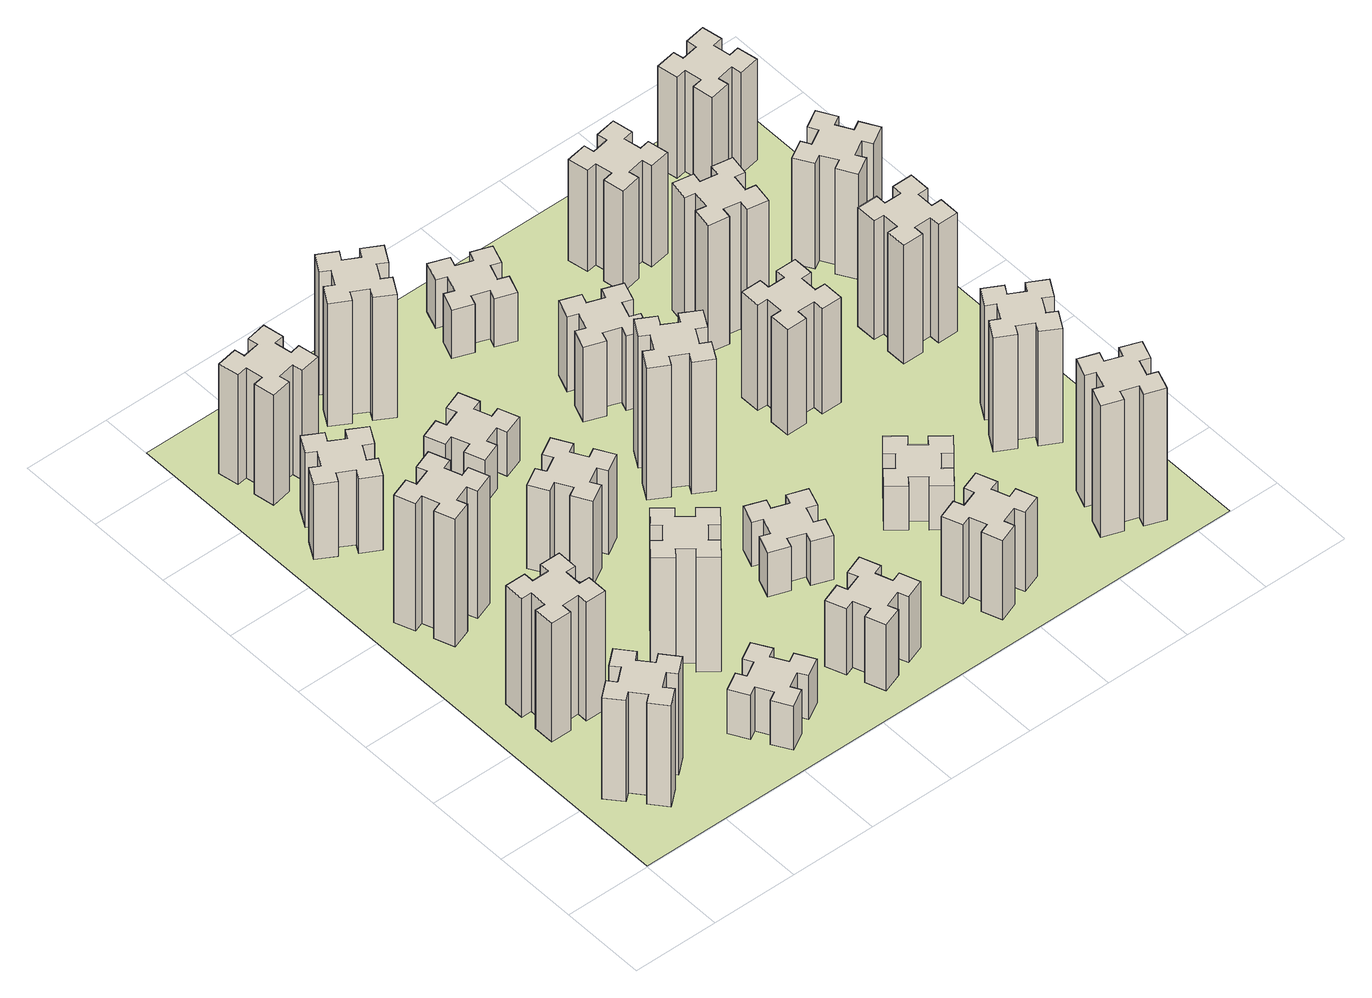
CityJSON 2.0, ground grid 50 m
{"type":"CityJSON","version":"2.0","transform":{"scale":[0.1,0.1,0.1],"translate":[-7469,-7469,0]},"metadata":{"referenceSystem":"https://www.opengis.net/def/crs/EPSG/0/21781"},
"CityObjects":{
"building1":{"type":"Building","attributes":{"class":"1000","function":"1000","usage":"1000","yearOfConstruction":2016,"roofType":"1000","measuredHeight":69,"storeysAboveGround":30,"storeysBelowGround":0},"geometry":[{"type":"Solid","lod":"1","boundaries":[[[[0,1,2,3,4,5,6,7,8,9,10,11,12,13,14,15,16,17,18,19]],[[17,16,20,21]],[[16,15,22,20]],[[15,14,23,22]],[[14,13,24,23]],[[13,12,25,24]],[[12,11,26,25]],[[11,10,27,26]],[[10,9,28,27]],[[9,8,29,28]],[[8,7,30,29]],[[7,6,31,30]],[[6,5,32,31]],[[5,4,33,32]],[[4,3,34,33]],[[3,2,35,34]],[[2,1,36,35]],[[1,0,37,36]],[[0,19,38,37]],[[19,18,39,38]],[[18,17,21,39]],[[24,25,26,27,28,29,30,31,32,33,34,35,36,37,38,39,21,20,22,23]]]]}]},
"building2":{"type":"Building","attributes":{"class":"1000","function":"1000","usage":"1000","yearOfConstruction":2016,"roofType":"1000","measuredHeight":81,"storeysAboveGround":30,"storeysBelowGround":0},"geometry":[{"type":"Solid","lod":"1","boundaries":[[[[40,41,42,43,44,45,46,47,48,49,50,51,52,53,54,55,56,57,58,59]],[[57,56,60,61]],[[56,55,62,60]],[[55,54,63,62]],[[54,53,64,63]],[[53,52,65,64]],[[52,51,66,65]],[[51,50,67,66]],[[50,49,68,67]],[[49,48,69,68]],[[48,47,70,69]],[[47,46,71,70]],[[46,45,72,71]],[[45,44,73,72]],[[44,43,74,73]],[[43,42,75,74]],[[42,41,76,75]],[[41,40,77,76]],[[40,59,78,77]],[[59,58,79,78]],[[58,57,61,79]],[[64,65,66,67,68,69,70,71,72,73,74,75,76,77,78,79,61,60,62,63]]]]}]},
"building3":{"type":"Building","attributes":{"class":"1000","function":"1000","usage":"1000","yearOfConstruction":2016,"roofType":"1000","measuredHeight":87,"storeysAboveGround":30,"storeysBelowGround":0},"geometry":[{"type":"Solid","lod":"1","boundaries":[[[[80,81,82,83,84,85,86,87,88,89,90,91,92,93,94,95,96,97,98,99]],[[97,96,100,101]],[[96,95,102,100]],[[95,94,103,102]],[[94,93,104,103]],[[93,92,105,104]],[[92,91,106,105]],[[91,90,107,106]],[[90,89,108,107]],[[89,88,109,108]],[[88,87,110,109]],[[87,86,111,110]],[[86,85,112,111]],[[85,84,113,112]],[[84,83,114,113]],[[83,82,115,114]],[[82,81,116,115]],[[81,80,117,116]],[[80,99,118,117]],[[99,98,119,118]],[[98,97,101,119]],[[104,105,106,107,108,109,110,111,112,113,114,115,116,117,118,119,101,100,102,103]]]]}]},
"building4":{"type":"Building","attributes":{"class":"1000","function":"1000","usage":"1000","yearOfConstruction":2016,"roofType":"1000","measuredHeight":51,"storeysAboveGround":30,"storeysBelowGround":0},"geometry":[{"type":"Solid","lod":"1","boundaries":[[[[120,121,122,123,124,125,126,127,128,129,130,131,132,133,134,135,136,137,138,139]],[[137,136,140,141]],[[136,135,142,140]],[[135,134,143,142]],[[134,133,144,143]],[[133,132,145,144]],[[132,131,146,145]],[[131,130,147,146]],[[130,129,148,147]],[[129,128,149,148]],[[128,127,150,149]],[[127,126,151,150]],[[126,125,152,151]],[[125,124,153,152]],[[124,123,154,153]],[[123,122,155,154]],[[122,121,156,155]],[[121,120,157,156]],[[120,139,158,157]],[[139,138,159,158]],[[138,137,141,159]],[[144,145,146,147,148,149,150,151,152,153,154,155,156,157,158,159,141,140,142,143]]]]}]},
"building5":{"type":"Building","attributes":{"class":"1000","function":"1000","usage":"1000","yearOfConstruction":2016,"roofType":"1000","measuredHeight":30,"storeysAboveGround":30,"storeysBelowGround":0},"geometry":[{"type":"Solid","lod":"1","boundaries":[[[[160,161,162,163,164,165,166,167,168,169,170,171,172,173,174,175,176,177,178,179]],[[177,176,180,181]],[[176,175,182,180]],[[175,174,183,182]],[[174,173,184,183]],[[173,172,185,184]],[[172,171,186,185]],[[171,170,187,186]],[[170,169,188,187]],[[169,168,189,188]],[[168,167,190,189]],[[167,166,191,190]],[[166,165,192,191]],[[165,164,193,192]],[[164,163,194,193]],[[163,162,195,194]],[[162,161,196,195]],[[161,160,197,196]],[[160,179,198,197]],[[179,178,199,198]],[[178,177,181,199]],[[184,185,186,187,188,189,190,191,192,193,194,195,196,197,198,199,181,180,182,183]]]]}]},
"building6":{"type":"Building","attributes":{"class":"1000","function":"1000","usage":"1000","yearOfConstruction":2016,"roofType":"1000","measuredHeight":75,"storeysAboveGround":30,"storeysBelowGround":0},"geometry":[{"type":"Solid","lod":"1","boundaries":[[[[200,201,202,203,204,205,206,207,208,209,210,211,212,213,214,215,216,217,218,219]],[[217,216,220,221]],[[216,215,222,220]],[[215,214,223,222]],[[214,213,224,223]],[[213,212,225,224]],[[212,211,226,225]],[[211,210,227,226]],[[210,209,228,227]],[[209,208,229,228]],[[208,207,230,229]],[[207,206,231,230]],[[206,205,232,231]],[[205,204,233,232]],[[204,203,234,233]],[[203,202,235,234]],[[202,201,236,235]],[[201,200,237,236]],[[200,219,238,237]],[[219,218,239,238]],[[218,217,221,239]],[[224,225,226,227,228,229,230,231,232,233,234,235,236,237,238,239,221,220,222,223]]]]}]},
"building7":{"type":"Building","attributes":{"class":"1000","function":"1000","usage":"1000","yearOfConstruction":2016,"roofType":"1000","measuredHeight":78,"storeysAboveGround":30,"storeysBelowGround":0},"geometry":[{"type":"Solid","lod":"1","boundaries":[[[[240,241,242,243,244,245,246,247,248,249,250,251,252,253,254,255,256,257,258,259]],[[257,256,260,261]],[[256,255,262,260]],[[255,254,263,262]],[[254,253,264,263]],[[253,252,265,264]],[[252,251,266,265]],[[251,250,267,266]],[[250,249,268,267]],[[249,248,269,268]],[[248,247,270,269]],[[247,246,271,270]],[[246,245,272,271]],[[245,244,273,272]],[[244,243,274,273]],[[243,242,275,274]],[[242,241,276,275]],[[241,240,277,276]],[[240,259,278,277]],[[259,258,279,278]],[[258,257,261,279]],[[264,265,266,267,268,269,270,271,272,273,274,275,276,277,278,279,261,260,262,263]]]]}]},
"building8":{"type":"Building","attributes":{"class":"1000","function":"1000","usage":"1000","yearOfConstruction":2016,"roofType":"1000","measuredHeight":57,"storeysAboveGround":30,"storeysBelowGround":0},"geometry":[{"type":"Solid","lod":"1","boundaries":[[[[280,281,282,283,284,285,286,287,288,289,290,291,292,293,294,295,296,297,298,299]],[[297,296,300,301]],[[296,295,302,300]],[[295,294,303,302]],[[294,293,304,303]],[[293,292,305,304]],[[292,291,306,305]],[[291,290,307,306]],[[290,289,308,307]],[[289,288,309,308]],[[288,287,310,309]],[[287,286,311,310]],[[286,285,312,311]],[[285,284,313,312]],[[284,283,314,313]],[[283,282,315,314]],[[282,281,316,315]],[[281,280,317,316]],[[280,299,318,317]],[[299,298,319,318]],[[298,297,301,319]],[[304,305,306,307,308,309,310,311,312,313,314,315,316,317,318,319,301,300,302,303]]]]}]},
"building9":{"type":"Building","attributes":{"class":"1000","function":"1000","usage":"1000","yearOfConstruction":2016,"roofType":"1000","measuredHeight":45,"storeysAboveGround":30,"storeysBelowGround":0},"geometry":[{"type":"Solid","lod":"1","boundaries":[[[[320,321,322,323,324,325,326,327,328,329,330,331,332,333,334,335,336,337,338,339]],[[337,336,340,341]],[[336,335,342,340]],[[335,334,343,342]],[[334,333,344,343]],[[333,332,345,344]],[[332,331,346,345]],[[331,330,347,346]],[[330,329,348,347]],[[329,328,349,348]],[[328,327,350,349]],[[327,326,351,350]],[[326,325,352,351]],[[325,324,353,352]],[[324,323,354,353]],[[323,322,355,354]],[[322,321,356,355]],[[321,320,357,356]],[[320,339,358,357]],[[339,338,359,358]],[[338,337,341,359]],[[344,345,346,347,348,349,350,351,352,353,354,355,356,357,358,359,341,340,342,343]]]]}]},
"building10":{"type":"Building","attributes":{"class":"1000","function":"1000","usage":"1000","yearOfConstruction":2016,"roofType":"1000","measuredHeight":30,"storeysAboveGround":30,"storeysBelowGround":0},"geometry":[{"type":"Solid","lod":"1","boundaries":[[[[360,361,362,363,364,365,366,367,368,369,370,371,372,373,374,375,376,377,378,379]],[[377,376,380,381]],[[376,375,382,380]],[[375,374,383,382]],[[374,373,384,383]],[[373,372,385,384]],[[372,371,386,385]],[[371,370,387,386]],[[370,369,388,387]],[[369,368,389,388]],[[368,367,390,389]],[[367,366,391,390]],[[366,365,392,391]],[[365,364,393,392]],[[364,363,394,393]],[[363,362,395,394]],[[362,361,396,395]],[[361,360,397,396]],[[360,379,398,397]],[[379,378,399,398]],[[378,377,381,399]],[[384,385,386,387,388,389,390,391,392,393,394,395,396,397,398,399,381,380,382,383]]]]}]},
"building11":{"type":"Building","attributes":{"class":"1000","function":"1000","usage":"1000","yearOfConstruction":2016,"roofType":"1000","measuredHeight":84,"storeysAboveGround":30,"storeysBelowGround":0},"geometry":[{"type":"Solid","lod":"1","boundaries":[[[[400,401,402,403,404,405,406,407,408,409,410,411,412,413,414,415,416,417,418,419]],[[417,416,420,421]],[[416,415,422,420]],[[415,414,423,422]],[[414,413,424,423]],[[413,412,425,424]],[[412,411,426,425]],[[411,410,427,426]],[[410,409,428,427]],[[409,408,429,428]],[[408,407,430,429]],[[407,406,431,430]],[[406,405,432,431]],[[405,404,433,432]],[[404,403,434,433]],[[403,402,435,434]],[[402,401,436,435]],[[401,400,437,436]],[[400,419,438,437]],[[419,418,439,438]],[[418,417,421,439]],[[424,425,426,427,428,429,430,431,432,433,434,435,436,437,438,439,421,420,422,423]]]]}]},
"building12":{"type":"Building","attributes":{"class":"1000","function":"1000","usage":"1000","yearOfConstruction":2016,"roofType":"1000","measuredHeight":30,"storeysAboveGround":30,"storeysBelowGround":0},"geometry":[{"type":"Solid","lod":"1","boundaries":[[[[440,441,442,443,444,445,446,447,448,449,450,451,452,453,454,455,456,457,458,459]],[[457,456,460,461]],[[456,455,462,460]],[[455,454,463,462]],[[454,453,464,463]],[[453,452,465,464]],[[452,451,466,465]],[[451,450,467,466]],[[450,449,468,467]],[[449,448,469,468]],[[448,447,470,469]],[[447,446,471,470]],[[446,445,472,471]],[[445,444,473,472]],[[444,443,474,473]],[[443,442,475,474]],[[442,441,476,475]],[[441,440,477,476]],[[440,459,478,477]],[[459,458,479,478]],[[458,457,461,479]],[[464,465,466,467,468,469,470,471,472,473,474,475,476,477,478,479,461,460,462,463]]]]}]},
"building13":{"type":"Building","attributes":{"class":"1000","function":"1000","usage":"1000","yearOfConstruction":2016,"roofType":"1000","measuredHeight":90,"storeysAboveGround":30,"storeysBelowGround":0},"geometry":[{"type":"Solid","lod":"1","boundaries":[[[[480,481,482,483,484,485,486,487,488,489,490,491,492,493,494,495,496,497,498,499]],[[497,496,500,501]],[[496,495,502,500]],[[495,494,503,502]],[[494,493,504,503]],[[493,492,505,504]],[[492,491,506,505]],[[491,490,507,506]],[[490,489,508,507]],[[489,488,509,508]],[[488,487,510,509]],[[487,486,511,510]],[[486,485,512,511]],[[485,484,513,512]],[[484,483,514,513]],[[483,482,515,514]],[[482,481,516,515]],[[481,480,517,516]],[[480,499,518,517]],[[499,498,519,518]],[[498,497,501,519]],[[504,505,506,507,508,509,510,511,512,513,514,515,516,517,518,519,501,500,502,503]]]]}]},
"building14":{"type":"Building","attributes":{"class":"1000","function":"1000","usage":"1000","yearOfConstruction":2016,"roofType":"1000","measuredHeight":54,"storeysAboveGround":30,"storeysBelowGround":0},"geometry":[{"type":"Solid","lod":"1","boundaries":[[[[520,521,522,523,524,525,526,527,528,529,530,531,532,533,534,535,536,537,538,539]],[[537,536,540,541]],[[536,535,542,540]],[[535,534,543,542]],[[534,533,544,543]],[[533,532,545,544]],[[532,531,546,545]],[[531,530,547,546]],[[530,529,548,547]],[[529,528,549,548]],[[528,527,550,549]],[[527,526,551,550]],[[526,525,552,551]],[[525,524,553,552]],[[524,523,554,553]],[[523,522,555,554]],[[522,521,556,555]],[[521,520,557,556]],[[520,539,558,557]],[[539,538,559,558]],[[538,537,541,559]],[[544,545,546,547,548,549,550,551,552,553,554,555,556,557,558,559,541,540,542,543]]]]}]},
"building15":{"type":"Building","attributes":{"class":"1000","function":"1000","usage":"1000","yearOfConstruction":2016,"roofType":"1000","measuredHeight":51,"storeysAboveGround":30,"storeysBelowGround":0},"geometry":[{"type":"Solid","lod":"1","boundaries":[[[[560,561,562,563,564,565,566,567,568,569,570,571,572,573,574,575,576,577,578,579]],[[577,576,580,581]],[[576,575,582,580]],[[575,574,583,582]],[[574,573,584,583]],[[573,572,585,584]],[[572,571,586,585]],[[571,570,587,586]],[[570,569,588,587]],[[569,568,589,588]],[[568,567,590,589]],[[567,566,591,590]],[[566,565,592,591]],[[565,564,593,592]],[[564,563,594,593]],[[563,562,595,594]],[[562,561,596,595]],[[561,560,597,596]],[[560,579,598,597]],[[579,578,599,598]],[[578,577,581,599]],[[584,585,586,587,588,589,590,591,592,593,594,595,596,597,598,599,581,580,582,583]]]]}]},
"building16":{"type":"Building","attributes":{"class":"1000","function":"1000","usage":"1000","yearOfConstruction":2016,"roofType":"1000","measuredHeight":33,"storeysAboveGround":30,"storeysBelowGround":0},"geometry":[{"type":"Solid","lod":"1","boundaries":[[[[600,601,602,603,604,605,606,607,608,609,610,611,612,613,614,615,616,617,618,619]],[[617,616,620,621]],[[616,615,622,620]],[[615,614,623,622]],[[614,613,624,623]],[[613,612,625,624]],[[612,611,626,625]],[[611,610,627,626]],[[610,609,628,627]],[[609,608,629,628]],[[608,607,630,629]],[[607,606,631,630]],[[606,605,632,631]],[[605,604,633,632]],[[604,603,634,633]],[[603,602,635,634]],[[602,601,636,635]],[[601,600,637,636]],[[600,619,638,637]],[[619,618,639,638]],[[618,617,621,639]],[[624,625,626,627,628,629,630,631,632,633,634,635,636,637,638,639,621,620,622,623]]]]}]},
"building17":{"type":"Building","attributes":{"class":"1000","function":"1000","usage":"1000","yearOfConstruction":2016,"roofType":"1000","measuredHeight":30,"storeysAboveGround":30,"storeysBelowGround":0},"geometry":[{"type":"Solid","lod":"1","boundaries":[[[[640,641,642,643,644,645,646,647,648,649,650,651,652,653,654,655,656,657,658,659]],[[657,656,660,661]],[[656,655,662,660]],[[655,654,663,662]],[[654,653,664,663]],[[653,652,665,664]],[[652,651,666,665]],[[651,650,667,666]],[[650,649,668,667]],[[649,648,669,668]],[[648,647,670,669]],[[647,646,671,670]],[[646,645,672,671]],[[645,644,673,672]],[[644,643,674,673]],[[643,642,675,674]],[[642,641,676,675]],[[641,640,677,676]],[[640,659,678,677]],[[659,658,679,678]],[[658,657,661,679]],[[664,665,666,667,668,669,670,671,672,673,674,675,676,677,678,679,661,660,662,663]]]]}]},
"building18":{"type":"Building","attributes":{"class":"1000","function":"1000","usage":"1000","yearOfConstruction":2016,"roofType":"1000","measuredHeight":72,"storeysAboveGround":30,"storeysBelowGround":0},"geometry":[{"type":"Solid","lod":"1","boundaries":[[[[680,681,682,683,684,685,686,687,688,689,690,691,692,693,694,695,696,697,698,699]],[[697,696,700,701]],[[696,695,702,700]],[[695,694,703,702]],[[694,693,704,703]],[[693,692,705,704]],[[692,691,706,705]],[[691,690,707,706]],[[690,689,708,707]],[[689,688,709,708]],[[688,687,710,709]],[[687,686,711,710]],[[686,685,712,711]],[[685,684,713,712]],[[684,683,714,713]],[[683,682,715,714]],[[682,681,716,715]],[[681,680,717,716]],[[680,699,718,717]],[[699,698,719,718]],[[698,697,701,719]],[[704,705,706,707,708,709,710,711,712,713,714,715,716,717,718,719,701,700,702,703]]]]}]},
"building19":{"type":"Building","attributes":{"class":"1000","function":"1000","usage":"1000","yearOfConstruction":2016,"roofType":"1000","measuredHeight":90,"storeysAboveGround":30,"storeysBelowGround":0},"geometry":[{"type":"Solid","lod":"1","boundaries":[[[[720,721,722,723,724,725,726,727,728,729,730,731,732,733,734,735,736,737,738,739]],[[737,736,740,741]],[[736,735,742,740]],[[735,734,743,742]],[[734,733,744,743]],[[733,732,745,744]],[[732,731,746,745]],[[731,730,747,746]],[[730,729,748,747]],[[729,728,749,748]],[[728,727,750,749]],[[727,726,751,750]],[[726,725,752,751]],[[725,724,753,752]],[[724,723,754,753]],[[723,722,755,754]],[[722,721,756,755]],[[721,720,757,756]],[[720,739,758,757]],[[739,738,759,758]],[[738,737,741,759]],[[744,745,746,747,748,749,750,751,752,753,754,755,756,757,758,759,741,740,742,743]]]]}]},
"building20":{"type":"Building","attributes":{"class":"1000","function":"1000","usage":"1000","yearOfConstruction":2016,"roofType":"1000","measuredHeight":87,"storeysAboveGround":30,"storeysBelowGround":0},"geometry":[{"type":"Solid","lod":"1","boundaries":[[[[760,761,762,763,764,765,766,767,768,769,770,771,772,773,774,775,776,777,778,779]],[[777,776,780,781]],[[776,775,782,780]],[[775,774,783,782]],[[774,773,784,783]],[[773,772,785,784]],[[772,771,786,785]],[[771,770,787,786]],[[770,769,788,787]],[[769,768,789,788]],[[768,767,790,789]],[[767,766,791,790]],[[766,765,792,791]],[[765,764,793,792]],[[764,763,794,793]],[[763,762,795,794]],[[762,761,796,795]],[[761,760,797,796]],[[760,779,798,797]],[[779,778,799,798]],[[778,777,781,799]],[[784,785,786,787,788,789,790,791,792,793,794,795,796,797,798,799,781,780,782,783]]]]}]},
"building21":{"type":"Building","attributes":{"class":"1000","function":"1000","usage":"1000","yearOfConstruction":2016,"roofType":"1000","measuredHeight":69,"storeysAboveGround":30,"storeysBelowGround":0},"geometry":[{"type":"Solid","lod":"1","boundaries":[[[[800,801,802,803,804,805,806,807,808,809,810,811,812,813,814,815,816,817,818,819]],[[817,816,820,821]],[[816,815,822,820]],[[815,814,823,822]],[[814,813,824,823]],[[813,812,825,824]],[[812,811,826,825]],[[811,810,827,826]],[[810,809,828,827]],[[809,808,829,828]],[[808,807,830,829]],[[807,806,831,830]],[[806,805,832,831]],[[805,804,833,832]],[[804,803,834,833]],[[803,802,835,834]],[[802,801,836,835]],[[801,800,837,836]],[[800,819,838,837]],[[819,818,839,838]],[[818,817,821,839]],[[824,825,826,827,828,829,830,831,832,833,834,835,836,837,838,839,821,820,822,823]]]]}]},
"building22":{"type":"Building","attributes":{"class":"1000","function":"1000","usage":"1000","yearOfConstruction":2016,"roofType":"1000","measuredHeight":78,"storeysAboveGround":30,"storeysBelowGround":0},"geometry":[{"type":"Solid","lod":"1","boundaries":[[[[840,841,842,843,844,845,846,847,848,849,850,851,852,853,854,855,856,857,858,859]],[[857,856,860,861]],[[856,855,862,860]],[[855,854,863,862]],[[854,853,864,863]],[[853,852,865,864]],[[852,851,866,865]],[[851,850,867,866]],[[850,849,868,867]],[[849,848,869,868]],[[848,847,870,869]],[[847,846,871,870]],[[846,845,872,871]],[[845,844,873,872]],[[844,843,874,873]],[[843,842,875,874]],[[842,841,876,875]],[[841,840,877,876]],[[840,859,878,877]],[[859,858,879,878]],[[858,857,861,879]],[[864,865,866,867,868,869,870,871,872,873,874,875,876,877,878,879,861,860,862,863]]]]}]},
"building23":{"type":"Building","attributes":{"class":"1000","function":"1000","usage":"1000","yearOfConstruction":2016,"roofType":"1000","measuredHeight":81,"storeysAboveGround":30,"storeysBelowGround":0},"geometry":[{"type":"Solid","lod":"1","boundaries":[[[[880,881,882,883,884,885,886,887,888,889,890,891,892,893,894,895,896,897,898,899]],[[897,896,900,901]],[[896,895,902,900]],[[895,894,903,902]],[[894,893,904,903]],[[893,892,905,904]],[[892,891,906,905]],[[891,890,907,906]],[[890,889,908,907]],[[889,888,909,908]],[[888,887,910,909]],[[887,886,911,910]],[[886,885,912,911]],[[885,884,913,912]],[[884,883,914,913]],[[883,882,915,914]],[[882,881,916,915]],[[881,880,917,916]],[[880,899,918,917]],[[899,898,919,918]],[[898,897,901,919]],[[904,905,906,907,908,909,910,911,912,913,914,915,916,917,918,919,901,900,902,903]]]]}]},
"building24":{"type":"Building","attributes":{"class":"1000","function":"1000","usage":"1000","yearOfConstruction":2016,"roofType":"1000","measuredHeight":72,"storeysAboveGround":30,"storeysBelowGround":0},"geometry":[{"type":"Solid","lod":"1","boundaries":[[[[920,921,922,923,924,925,926,927,928,929,930,931,932,933,934,935,936,937,938,939]],[[937,936,940,941]],[[936,935,942,940]],[[935,934,943,942]],[[934,933,944,943]],[[933,932,945,944]],[[932,931,946,945]],[[931,930,947,946]],[[930,929,948,947]],[[929,928,949,948]],[[928,927,950,949]],[[927,926,951,950]],[[926,925,952,951]],[[925,924,953,952]],[[924,923,954,953]],[[923,922,955,954]],[[922,921,956,955]],[[921,920,957,956]],[[920,939,958,957]],[[939,938,959,958]],[[938,937,941,959]],[[944,945,946,947,948,949,950,951,952,953,954,955,956,957,958,959,941,940,942,943]]]]}]},
"building25":{"type":"Building","attributes":{"class":"1000","function":"1000","usage":"1000","yearOfConstruction":2016,"roofType":"1000","measuredHeight":69,"storeysAboveGround":30,"storeysBelowGround":0},"geometry":[{"type":"Solid","lod":"1","boundaries":[[[[960,961,962,963,964,965,966,967,968,969,970,971,972,973,974,975,976,977,978,979]],[[977,976,980,981]],[[976,975,982,980]],[[975,974,983,982]],[[974,973,984,983]],[[973,972,985,984]],[[972,971,986,985]],[[971,970,987,986]],[[970,969,988,987]],[[969,968,989,988]],[[968,967,990,989]],[[967,966,991,990]],[[966,965,992,991]],[[965,964,993,992]],[[964,963,994,993]],[[963,962,995,994]],[[962,961,996,995]],[[961,960,997,996]],[[960,979,998,997]],[[979,978,999,998]],[[978,977,981,999]],[[984,985,986,987,988,989,990,991,992,993,994,995,996,997,998,999,981,980,982,983]]]]}]},
"landuse1":{"type":"LandUse","attributes":{"name":"plot1","function":"1010"},"geometry":[{"type":"MultiSurface","lod":"1","boundaries":[[[1000,1001,1002,1003]]]}]}
},
"vertices":[
[343,592,0],[266,527,0],[228,573,0],[136,496,0],[213,404,0],[259,443,0],[323,366,0],[277,328,0],[354,236,0],[446,313,0],[408,359,0],[484,423,0],[523,377,0],[615,454,0],[538,546,0],[492,508,0],[427,584,0],[473,623,0],[396,715,0],[304,638,0],[427,584,690],[473,623,690],[492,508,690],[538,546,690],[615,454,690],[523,377,690],[484,423,690],[408,359,690],[446,313,690],[354,236,690],[277,328,690],[323,366,690],[259,443,690],[213,404,690],[136,496,690],[228,573,690],[266,527,690],[343,592,690],[304,638,690],[396,715,690],
[325,1005,0],[425,1005,0],[425,945,0],[545,945,0],[545,1065,0],[485,1065,0],[485,1165,0],[545,1165,0],[545,1285,0],[425,1285,0],[425,1225,0],[325,1225,0],[325,1285,0],[205,1285,0],[205,1165,0],[265,1165,0],[265,1065,0],[205,1065,0],[205,945,0],[325,945,0],[265,1065,810],[205,1065,810],[265,1165,810],[205,1165,810],[205,1285,810],[325,1285,810],[325,1225,810],[425,1225,810],[425,1285,810],[545,1285,810],[545,1165,810],[485,1165,810],[485,1065,810],[545,1065,810],[545,945,810],[425,945,810],[425,1005,810],[325,1005,810],[325,945,810],[205,945,810],
[366,1835,0],[460,1869,0],[480,1813,0],[593,1854,0],[552,1967,0],[496,1946,0],[462,2040,0],[518,2060,0],[477,2173,0],[364,2132,0],[385,2076,0],[291,2042,0],[270,2098,0],[157,2057,0],[199,1944,0],[255,1965,0],[289,1871,0],[233,1850,0],[274,1737,0],[387,1779,0],[289,1871,870],[233,1850,870],[255,1965,870],[199,1944,870],[157,2057,870],[270,2098,870],[291,2042,870],[385,2076,870],[364,2132,870],[477,2173,870],[518,2060,870],[462,2040,870],[496,1946,870],[552,1967,870],[593,1854,870],[480,1813,870],[460,1869,870],[366,1835,870],[387,1779,870],[274,1737,870],
[446,2597,0],[496,2684,0],[548,2654,0],[608,2758,0],[504,2818,0],[474,2766,0],[387,2816,0],[417,2868,0],[313,2928,0],[253,2824,0],[305,2794,0],[255,2707,0],[203,2737,0],[143,2633,0],[247,2573,0],[277,2625,0],[364,2575,0],[334,2523,0],[438,2463,0],[498,2567,0],[364,2575,510],[334,2523,510],[277,2625,510],[247,2573,510],[143,2633,510],[203,2737,510],[255,2707,510],[305,2794,510],[253,2824,510],[313,2928,510],[417,2868,510],[387,2816,510],[474,2766,510],[504,2818,510],[608,2758,510],[548,2654,510],[496,2684,510],[446,2597,510],[498,2567,510],[438,2463,510],
[1104,496,0],[1017,446,0],[987,498,0],[883,438,0],[943,334,0],[995,364,0],[1045,277,0],[993,247,0],[1053,143,0],[1157,203,0],[1127,255,0],[1214,305,0],[1244,253,0],[1348,313,0],[1288,417,0],[1236,387,0],[1186,474,0],[1238,504,0],[1178,608,0],[1074,548,0],[1186,474,300],[1238,504,300],[1236,387,300],[1288,417,300],[1348,313,300],[1244,253,300],[1214,305,300],[1127,255,300],[1157,203,300],[1053,143,300],[993,247,300],[1045,277,300],[995,364,300],[943,334,300],[883,438,300],[987,498,300],[1017,446,300],[1104,496,300],[1074,548,300],[1178,608,300],
[492,3205,0],[475,3304,0],[534,3314,0],[513,3432,0],[395,3411,0],[405,3352,0],[307,3335,0],[297,3394,0],[178,3373,0],[199,3255,0],[258,3265,0],[276,3167,0],[217,3157,0],[237,3038,0],[356,3059,0],[345,3118,0],[444,3136,0],[454,3077,0],[572,3097,0],[551,3216,0],[444,3136,750],[454,3077,750],[345,3118,750],[356,3059,750],[237,3038,750],[217,3157,750],[276,3167,750],[258,3265,750],[199,3255,750],[178,3373,750],[297,3394,750],[307,3335,750],[405,3352,750],[395,3411,750],[513,3432,750],[534,3314,750],[475,3304,750],[492,3205,750],[551,3216,750],[572,3097,750],
[1224,1067,0],[1148,1132,0],[1186,1178,0],[1094,1255,0],[1017,1163,0],[1063,1124,0],[999,1048,0],[953,1086,0],[876,994,0],[968,917,0],[1006,963,0],[1083,899,0],[1044,853,0],[1136,776,0],[1213,868,0],[1167,906,0],[1232,983,0],[1278,944,0],[1355,1036,0],[1263,1113,0],[1232,983,780],[1278,944,780],[1167,906,780],[1213,868,780],[1136,776,780],[1044,853,780],[1083,899,780],[1006,963,780],[968,917,780],[876,994,780],[953,1086,780],[999,1048,780],[1063,1124,780],[1017,1163,780],[1094,1255,780],[1186,1178,780],[1148,1132,780],[1224,1067,780],[1263,1113,780],[1355,1036,780],
[995,1844,0],[1045,1757,0],[993,1727,0],[1053,1623,0],[1157,1683,0],[1127,1735,0],[1214,1785,0],[1244,1733,0],[1348,1793,0],[1288,1897,0],[1236,1867,0],[1186,1954,0],[1238,1984,0],[1178,2088,0],[1074,2028,0],[1104,1976,0],[1017,1926,0],[987,1978,0],[883,1918,0],[943,1814,0],[1017,1926,570],[987,1978,570],[1104,1976,570],[1074,2028,570],[1178,2088,570],[1238,1984,570],[1186,1954,570],[1236,1867,570],[1288,1897,570],[1348,1793,570],[1244,1733,570],[1214,1785,570],[1127,1735,570],[1157,1683,570],[1053,1623,570],[993,1727,570],[1045,1757,570],[995,1844,570],[943,1814,570],[883,1918,570],
[1876,366,0],[1842,460,0],[1898,480,0],[1857,593,0],[1744,552,0],[1765,496,0],[1671,462,0],[1650,518,0],[1537,477,0],[1579,364,0],[1635,385,0],[1669,291,0],[1613,270,0],[1654,157,0],[1767,199,0],[1746,255,0],[1840,289,0],[1860,233,0],[1973,274,0],[1932,387,0],[1840,289,450],[1860,233,450],[1746,255,450],[1767,199,450],[1654,157,450],[1613,270,450],[1669,291,450],[1635,385,450],[1579,364,450],[1537,477,450],[1650,518,450],[1671,462,450],[1765,496,450],[1744,552,450],[1857,593,450],[1898,480,450],[1842,460,450],[1876,366,450],[1932,387,450],[1973,274,450],
[1106,2475,0],[1200,2509,0],[1220,2453,0],[1333,2494,0],[1292,2607,0],[1236,2586,0],[1202,2680,0],[1258,2700,0],[1217,2813,0],[1104,2772,0],[1125,2716,0],[1031,2682,0],[1010,2738,0],[897,2697,0],[939,2584,0],[995,2605,0],[1029,2511,0],[973,2490,0],[1014,2377,0],[1127,2419,0],[1029,2511,300],[973,2490,300],[995,2605,300],[939,2584,300],[897,2697,300],[1010,2738,300],[1031,2682,300],[1125,2716,300],[1104,2772,300],[1217,2813,300],[1258,2700,300],[1202,2680,300],[1236,2586,300],[1292,2607,300],[1333,2494,300],[1220,2453,300],[1200,2509,300],[1106,2475,300],[1127,2419,300],[1014,2377,300],
[917,3265,0],[1004,3215,0],[974,3163,0],[1078,3103,0],[1138,3207,0],[1086,3237,0],[1136,3324,0],[1188,3294,0],[1248,3398,0],[1144,3458,0],[1114,3406,0],[1027,3456,0],[1057,3508,0],[953,3568,0],[893,3464,0],[945,3434,0],[895,3347,0],[843,3377,0],[783,3273,0],[887,3213,0],[895,3347,840],[843,3377,840],[945,3434,840],[893,3464,840],[953,3568,840],[1057,3508,840],[1027,3456,840],[1114,3406,840],[1144,3458,840],[1248,3398,840],[1188,3294,840],[1136,3324,840],[1086,3237,840],[1138,3207,840],[1078,3103,840],[974,3163,840],[1004,3215,840],[917,3265,840],[887,3213,840],[783,3273,840],
[1771,1029,0],[1865,995,0],[1844,939,0],[1957,897,0],[1998,1010,0],[1942,1031,0],[1976,1125,0],[2032,1104,0],[2073,1217,0],[1960,1258,0],[1940,1202,0],[1846,1236,0],[1867,1292,0],[1754,1333,0],[1713,1220,0],[1769,1200,0],[1735,1106,0],[1679,1127,0],[1637,1014,0],[1750,973,0],[1735,1106,300],[1679,1127,300],[1769,1200,300],[1713,1220,300],[1754,1333,300],[1867,1292,300],[1846,1236,300],[1940,1202,300],[1960,1258,300],[2073,1217,300],[2032,1104,300],[1976,1125,300],[1942,1031,300],[1998,1010,300],[1957,897,300],[1844,939,300],[1865,995,300],[1771,1029,300],[1750,973,300],[1637,1014,300],
[1757,1885,0],[1844,1835,0],[1814,1783,0],[1918,1723,0],[1978,1827,0],[1926,1857,0],[1976,1944,0],[2028,1914,0],[2088,2018,0],[1984,2078,0],[1954,2026,0],[1867,2076,0],[1897,2128,0],[1793,2188,0],[1733,2084,0],[1785,2054,0],[1735,1967,0],[1683,1997,0],[1623,1893,0],[1727,1833,0],[1735,1967,900],[1683,1997,900],[1785,2054,900],[1733,2084,900],[1793,2188,900],[1897,2128,900],[1867,2076,900],[1954,2026,900],[1984,2078,900],[2088,2018,900],[2028,1914,900],[1976,1944,900],[1926,1857,900],[1978,1827,900],[1918,1723,900],[1814,1783,900],[1844,1835,900],[1757,1885,900],[1727,1833,900],[1623,1893,900],
[2616,366,0],[2582,460,0],[2638,480,0],[2597,593,0],[2484,552,0],[2505,496,0],[2411,462,0],[2390,518,0],[2277,477,0],[2319,364,0],[2375,385,0],[2409,291,0],[2353,270,0],[2394,157,0],[2507,199,0],[2486,255,0],[2580,289,0],[2600,233,0],[2713,274,0],[2672,387,0],[2580,289,540],[2600,233,540],[2486,255,540],[2507,199,540],[2394,157,540],[2353,270,540],[2409,291,540],[2375,385,540],[2319,364,540],[2277,477,540],[2390,518,540],[2411,462,540],[2505,496,540],[2484,552,540],[2597,593,540],[2638,480,540],[2582,460,540],[2616,366,540],[2672,387,540],[2713,274,540],
[2040,2682,0],[1946,2716,0],[1967,2772,0],[1854,2813,0],[1813,2700,0],[1869,2680,0],[1835,2586,0],[1779,2607,0],[1737,2494,0],[1850,2453,0],[1871,2509,0],[1965,2475,0],[1944,2419,0],[2057,2377,0],[2098,2490,0],[2042,2511,0],[2076,2605,0],[2132,2584,0],[2173,2697,0],[2060,2738,0],[2076,2605,510],[2132,2584,510],[2042,2511,510],[2098,2490,510],[2057,2377,510],[1944,2419,510],[1965,2475,510],[1871,2509,510],[1850,2453,510],[1737,2494,510],[1779,2607,510],[1835,2586,510],[1869,2680,510],[1813,2700,510],[1854,2813,510],[1967,2772,510],[1946,2716,510],[2040,2682,510],[2060,2738,510],[2173,2697,510],
[1671,3249,0],[1765,3215,0],[1744,3159,0],[1857,3117,0],[1898,3230,0],[1842,3251,0],[1876,3345,0],[1932,3324,0],[1973,3437,0],[1860,3478,0],[1840,3422,0],[1746,3456,0],[1767,3512,0],[1654,3553,0],[1613,3440,0],[1669,3420,0],[1635,3326,0],[1579,3347,0],[1537,3234,0],[1650,3193,0],[1635,3326,330],[1579,3347,330],[1669,3420,330],[1613,3440,330],[1654,3553,330],[1767,3512,330],[1746,3456,330],[1840,3422,330],[1860,3478,330],[1973,3437,330],[1932,3324,330],[1876,3345,330],[1842,3251,330],[1898,3230,330],[1857,3117,330],[1744,3159,330],[1765,3215,330],[1671,3249,330],[1650,3193,330],[1537,3234,330],
[2647,906,0],[2712,983,0],[2758,944,0],[2835,1036,0],[2743,1113,0],[2704,1067,0],[2628,1132,0],[2666,1178,0],[2574,1255,0],[2497,1163,0],[2543,1124,0],[2479,1048,0],[2433,1086,0],[2356,994,0],[2448,917,0],[2486,963,0],[2563,899,0],[2524,853,0],[2616,776,0],[2693,868,0],[2563,899,300],[2524,853,300],[2486,963,300],[2448,917,300],[2356,994,300],[2433,1086,300],[2479,1048,300],[2543,1124,300],[2497,1163,300],[2574,1255,300],[2666,1178,300],[2628,1132,300],[2704,1067,300],[2743,1113,300],[2835,1036,300],[2758,944,300],[2712,983,300],[2647,906,300],[2693,868,300],[2616,776,300],
[2705,1905,0],[2705,2005,0],[2765,2005,0],[2765,2125,0],[2645,2125,0],[2645,2065,0],[2545,2065,0],[2545,2125,0],[2425,2125,0],[2425,2005,0],[2485,2005,0],[2485,1905,0],[2425,1905,0],[2425,1785,0],[2545,1785,0],[2545,1845,0],[2645,1845,0],[2645,1785,0],[2765,1785,0],[2765,1905,0],[2645,1845,720],[2645,1785,720],[2545,1845,720],[2545,1785,720],[2425,1785,720],[2425,1905,720],[2485,1905,720],[2485,2005,720],[2425,2005,720],[2425,2125,720],[2545,2125,720],[2545,2065,720],[2645,2065,720],[2645,2125,720],[2765,2125,720],[2765,2005,720],[2705,2005,720],[2705,1905,720],[2765,1905,720],[2765,1785,720],
[3422,291,0],[3456,385,0],[3512,364,0],[3553,477,0],[3440,518,0],[3420,462,0],[3326,496,0],[3347,552,0],[3234,593,0],[3193,480,0],[3249,460,0],[3215,366,0],[3159,387,0],[3117,274,0],[3230,233,0],[3251,289,0],[3345,255,0],[3324,199,0],[3437,157,0],[3478,270,0],[3345,255,900],[3324,199,900],[3251,289,900],[3230,233,900],[3117,274,900],[3159,387,900],[3215,366,900],[3249,460,900],[3193,480,900],[3234,593,900],[3347,552,900],[3326,496,900],[3420,462,900],[3440,518,900],[3553,477,900],[3512,364,900],[3456,385,900],[3422,291,900],[3478,270,900],[3437,157,900],
[2627,2496,0],[2725,2478,0],[2715,2419,0],[2833,2398,0],[2854,2517,0],[2795,2527,0],[2812,2625,0],[2871,2615,0],[2892,2733,0],[2774,2754,0],[2764,2695,0],[2665,2712,0],[2676,2771,0],[2557,2792,0],[2537,2674,0],[2596,2664,0],[2578,2565,0],[2519,2576,0],[2498,2457,0],[2617,2437,0],[2578,2565,870],[2519,2576,870],[2596,2664,870],[2537,2674,870],[2557,2792,870],[2676,2771,870],[2665,2712,870],[2764,2695,870],[2774,2754,870],[2892,2733,870],[2871,2615,870],[2812,2625,870],[2795,2527,870],[2854,2517,870],[2833,2398,870],[2715,2419,870],[2725,2478,870],[2627,2496,870],[2617,2437,870],[2498,2457,870],
[2565,3118,0],[2664,3136,0],[2674,3077,0],[2792,3097,0],[2771,3216,0],[2712,3205,0],[2695,3304,0],[2754,3314,0],[2733,3432,0],[2615,3411,0],[2625,3352,0],[2527,3335,0],[2517,3394,0],[2398,3373,0],[2419,3255,0],[2478,3265,0],[2496,3167,0],[2437,3157,0],[2457,3038,0],[2576,3059,0],[2496,3167,690],[2437,3157,690],[2478,3265,690],[2419,3255,690],[2398,3373,690],[2517,3394,690],[2527,3335,690],[2625,3352,690],[2615,3411,690],[2733,3432,690],[2754,3314,690],[2695,3304,690],[2712,3205,690],[2771,3216,690],[2792,3097,690],[2674,3077,690],[2664,3136,690],[2565,3118,690],[2576,3059,690],[2457,3038,690],
[3237,1045,0],[3324,995,0],[3294,943,0],[3398,883,0],[3458,987,0],[3406,1017,0],[3456,1104,0],[3508,1074,0],[3568,1178,0],[3464,1238,0],[3434,1186,0],[3347,1236,0],[3377,1288,0],[3273,1348,0],[3213,1244,0],[3265,1214,0],[3215,1127,0],[3163,1157,0],[3103,1053,0],[3207,993,0],[3215,1127,780],[3163,1157,780],[3265,1214,780],[3213,1244,780],[3273,1348,780],[3377,1288,780],[3347,1236,780],[3434,1186,780],[3464,1238,780],[3568,1178,780],[3508,1074,780],[3456,1104,780],[3406,1017,780],[3458,987,780],[3398,883,780],[3294,943,780],[3324,995,780],[3237,1045,780],[3207,993,780],[3103,1053,780],
[3225,2005,0],[3225,1905,0],[3165,1905,0],[3165,1785,0],[3285,1785,0],[3285,1845,0],[3385,1845,0],[3385,1785,0],[3505,1785,0],[3505,1905,0],[3445,1905,0],[3445,2005,0],[3505,2005,0],[3505,2125,0],[3385,2125,0],[3385,2065,0],[3285,2065,0],[3285,2125,0],[3165,2125,0],[3165,2005,0],[3285,2065,810],[3285,2125,810],[3385,2065,810],[3385,2125,810],[3505,2125,810],[3505,2005,810],[3445,2005,810],[3445,1905,810],[3505,1905,810],[3505,1785,810],[3385,1785,810],[3385,1845,810],[3285,1845,810],[3285,1785,810],[3165,1785,810],[3165,1905,810],[3225,1905,810],[3225,2005,810],[3165,2005,810],[3165,2125,810],
[3556,2607,0],[3506,2694,0],[3558,2724,0],[3498,2828,0],[3394,2768,0],[3424,2716,0],[3337,2666,0],[3307,2718,0],[3203,2658,0],[3263,2554,0],[3315,2584,0],[3365,2497,0],[3313,2467,0],[3373,2363,0],[3477,2423,0],[3447,2475,0],[3534,2525,0],[3564,2473,0],[3668,2533,0],[3608,2637,0],[3534,2525,720],[3564,2473,720],[3447,2475,720],[3477,2423,720],[3373,2363,720],[3313,2467,720],[3365,2497,720],[3315,2584,720],[3263,2554,720],[3203,2658,720],[3307,2718,720],[3337,2666,720],[3424,2716,720],[3394,2768,720],[3498,2828,720],[3558,2724,720],[3506,2694,720],[3556,2607,720],[3608,2637,720],[3668,2533,720],
[3218,3465,0],[3236,3367,0],[3177,3357,0],[3197,3238,0],[3316,3259,0],[3305,3318,0],[3404,3336,0],[3414,3277,0],[3532,3297,0],[3511,3416,0],[3452,3405,0],[3435,3504,0],[3494,3514,0],[3473,3632,0],[3355,3611,0],[3365,3552,0],[3267,3535,0],[3257,3594,0],[3138,3573,0],[3159,3455,0],[3267,3535,690],[3257,3594,690],[3365,3552,690],[3355,3611,690],[3473,3632,690],[3494,3514,690],[3435,3504,690],[3452,3405,690],[3511,3416,690],[3532,3297,690],[3414,3277,690],[3404,3336,690],[3305,3318,690],[3316,3259,690],[3197,3238,690],[3177,3357,690],[3236,3367,690],[3218,3465,690],[3159,3455,690],[3138,3573,690],
[5,3705,0],[3705,3705,0],[3705,5,0],[5,5,0]
]}
